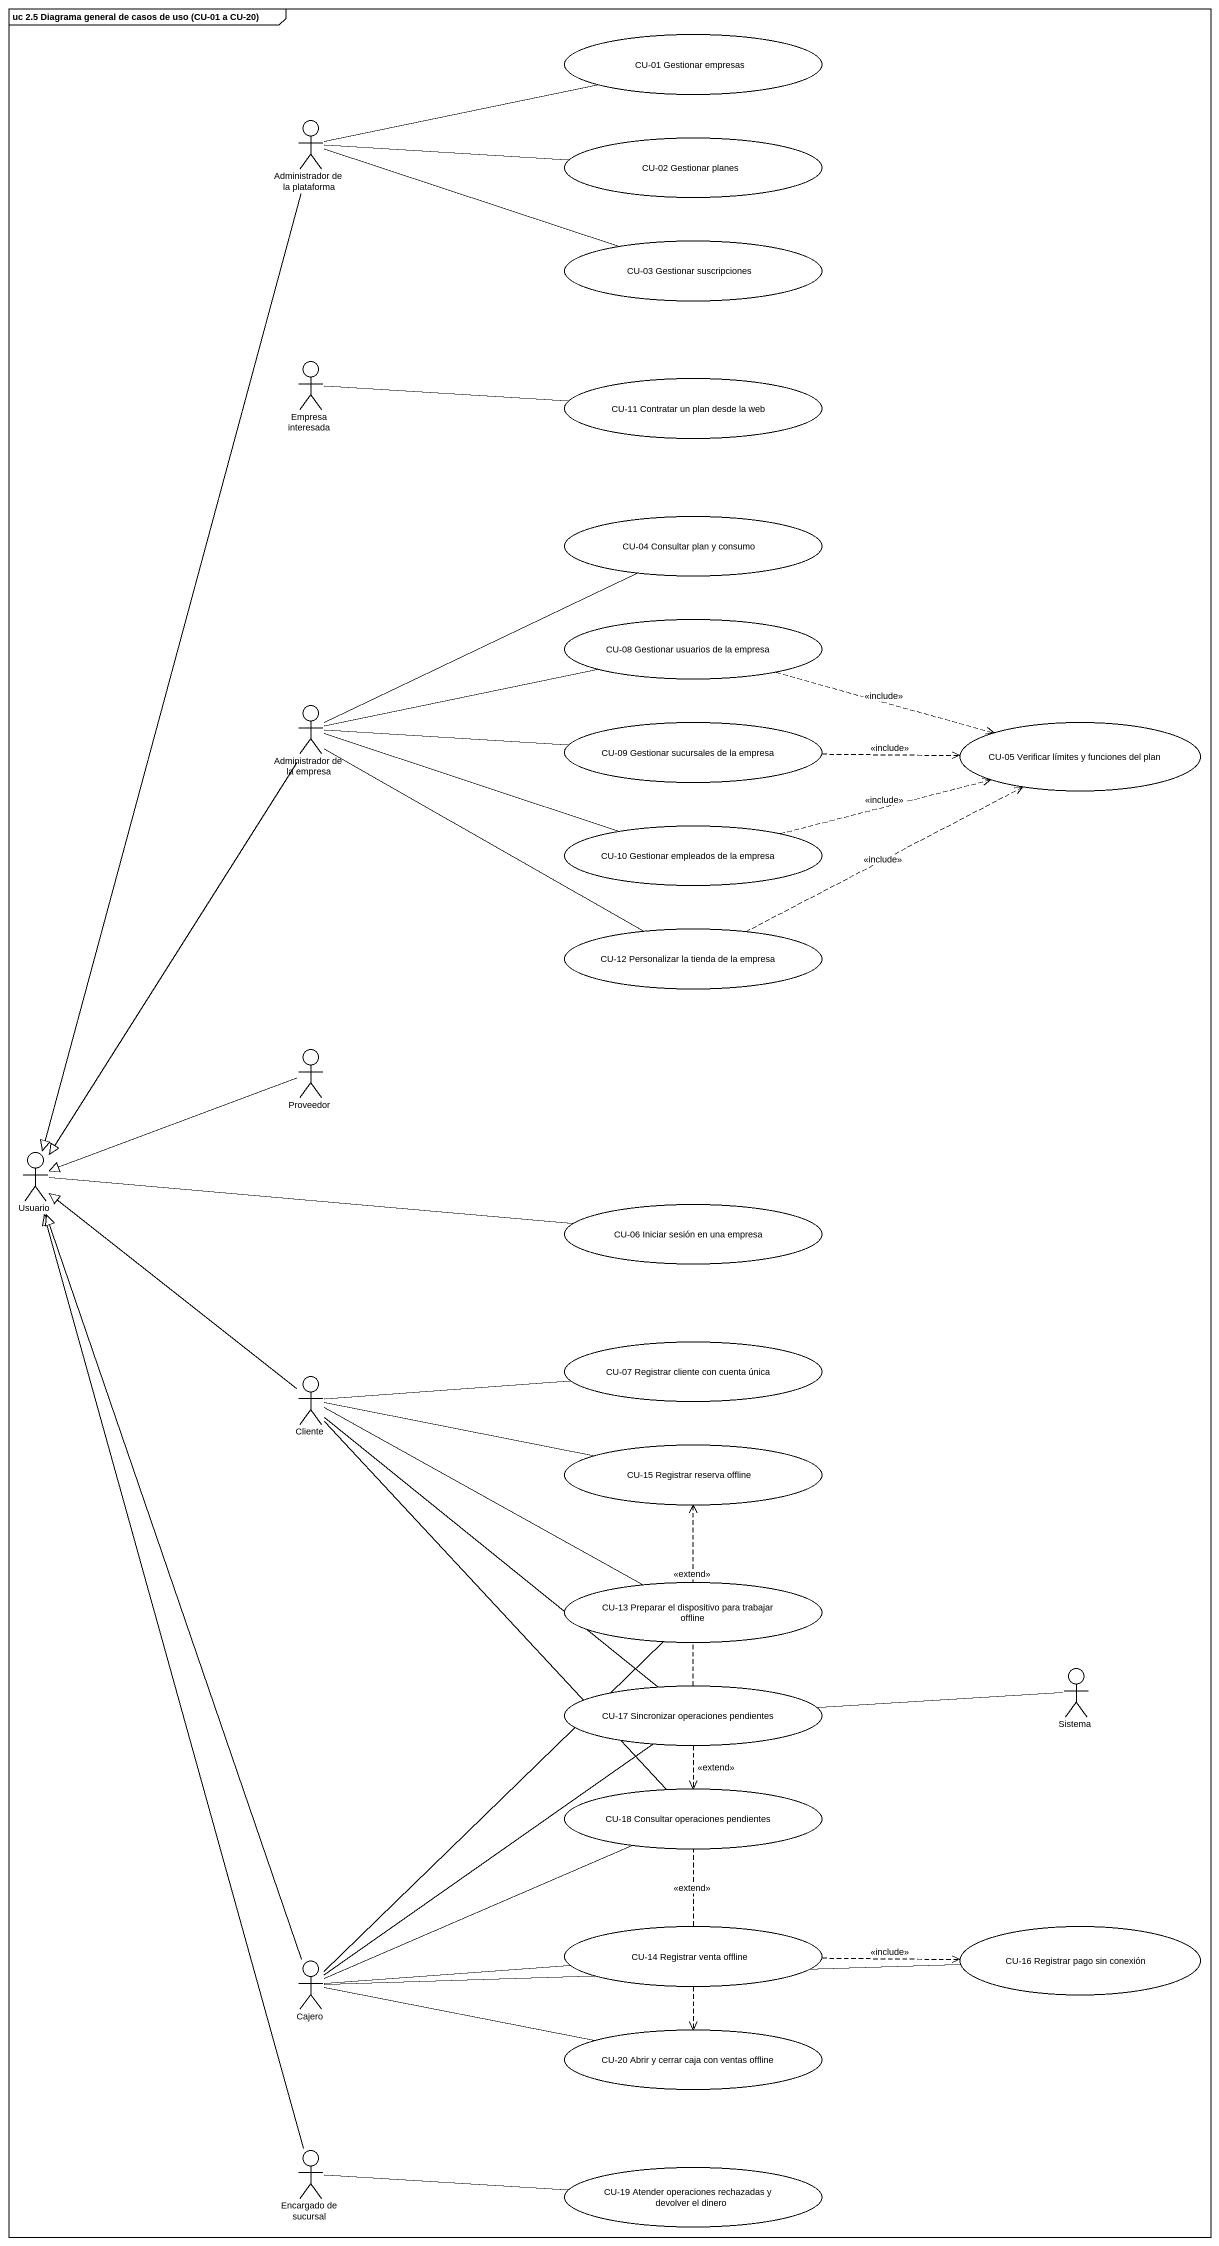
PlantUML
@startuml
mainframe uc 2.5 Diagrama general de casos de uso (CU-01 a CU-20)
usecase "CU-01 Gestionar empresas" as CU_01_Gestionar_empresas
actor "Administrador de la plataforma" as Administrador_de_la
usecase "CU-02 Gestionar planes" as CU_02_Gestionar_planes
usecase "CU-03 Gestionar suscripciones" as CU_03_Gestionar
actor "Empresa interesada" as Empresa_interesada
usecase "CU-11 Contratar un plan desde la web" as CU_11_Contratar_un_plan
usecase "CU-04 Consultar plan y consumo" as CU_04_Consultar_plan_y
usecase "CU-08 Gestionar usuarios de la empresa" as CU_08_Gestionar_usuarios_de
actor "Administrador de la empresa" as Administrador_de_la_empresa
usecase "CU-09 Gestionar sucursales de la empresa" as CU_09_Gestionar_sucursales
usecase "CU-05 Verificar límites y funciones del plan" as CU_05_Verificar_límites_y
usecase "CU-10 Gestionar empleados de la empresa" as CU_10_Gestionar_empleados
usecase "CU-12 Personalizar la tienda de la empresa" as CU_12_Personalizar_la
actor Proveedor
actor Usuario
usecase "CU-06 Iniciar sesión en una empresa" as CU_06_Iniciar_sesión_en_una
usecase "CU-07 Registrar cliente con cuenta única" as CU_07_Registrar_cliente_con
actor Cliente
usecase "CU-15 Registrar reserva offline" as CU_15_Registrar_reserva
usecase "CU-13 Preparar el dispositivo para trabajar offline" as CU_13_Preparar_el
actor Sistema
usecase "CU-17 Sincronizar operaciones pendientes" as CU_17_Sincronizar
usecase "CU-18 Consultar operaciones pendientes" as CU_18_Consultar_operaciones
usecase "CU-14 Registrar venta offline" as CU_14_Registrar_venta
usecase "CU-16 Registrar pago sin conexión" as CU_16_Registrar_pago_sin
actor Cajero
usecase "CU-20 Abrir y cerrar caja con ventas offline" as CU_20_Abrir_y_cerrar_caja
actor "Encargado de sucursal" as Encargado_de_sucursal
usecase "CU-19 Atender operaciones rechazadas y devolver el dinero" as CU_19_Atender_operaciones
Administrador_de_la -right- CU_01_Gestionar_empresas
Administrador_de_la -right- CU_02_Gestionar_planes
Administrador_de_la -right- CU_03_Gestionar
Administrador_de_la --|> Usuario
Empresa_interesada -right- CU_11_Contratar_un_plan
CU_08_Gestionar_usuarios_de .right.> CU_05_Verificar_límites_y : <<include>>
Administrador_de_la_empresa -right- CU_04_Consultar_plan_y
Administrador_de_la_empresa -right- CU_08_Gestionar_usuarios_de
Administrador_de_la_empresa -right- CU_09_Gestionar_sucursales
Administrador_de_la_empresa -right- CU_10_Gestionar_empleados
Administrador_de_la_empresa -right- CU_12_Personalizar_la
Administrador_de_la_empresa --|> Usuario
CU_09_Gestionar_sucursales .right.> CU_05_Verificar_límites_y : <<include>>
CU_10_Gestionar_empleados .right.> CU_05_Verificar_límites_y : <<include>>
CU_12_Personalizar_la .right.> CU_05_Verificar_límites_y : <<include>>
Proveedor -left-|> Usuario
Usuario -right- CU_06_Iniciar_sesión_en_una
Cliente -up-|> Usuario
Cliente -right- CU_07_Registrar_cliente_con
Cliente -right- CU_15_Registrar_reserva
Cliente -right- CU_13_Preparar_el
Cliente -- CU_17_Sincronizar
Cliente -- CU_18_Consultar_operaciones
Sistema -left- CU_17_Sincronizar
CU_17_Sincronizar .up.> CU_15_Registrar_reserva : <<extend>>
CU_17_Sincronizar ..> CU_18_Consultar_operaciones : <<extend>>
CU_17_Sincronizar ..> CU_20_Abrir_y_cerrar_caja : <<extend>>
CU_14_Registrar_venta .right.> CU_16_Registrar_pago_sin : <<include>>
Cajero -up-|> Usuario
Cajero -up- CU_13_Preparar_el
Cajero -up- CU_17_Sincronizar
Cajero -right- CU_18_Consultar_operaciones
Cajero -right- CU_14_Registrar_venta
Cajero -right- CU_16_Registrar_pago_sin
Cajero -right- CU_20_Abrir_y_cerrar_caja
Encargado_de_sucursal -up-|> Usuario
Encargado_de_sucursal -right- CU_19_Atender_operaciones
@enduml
